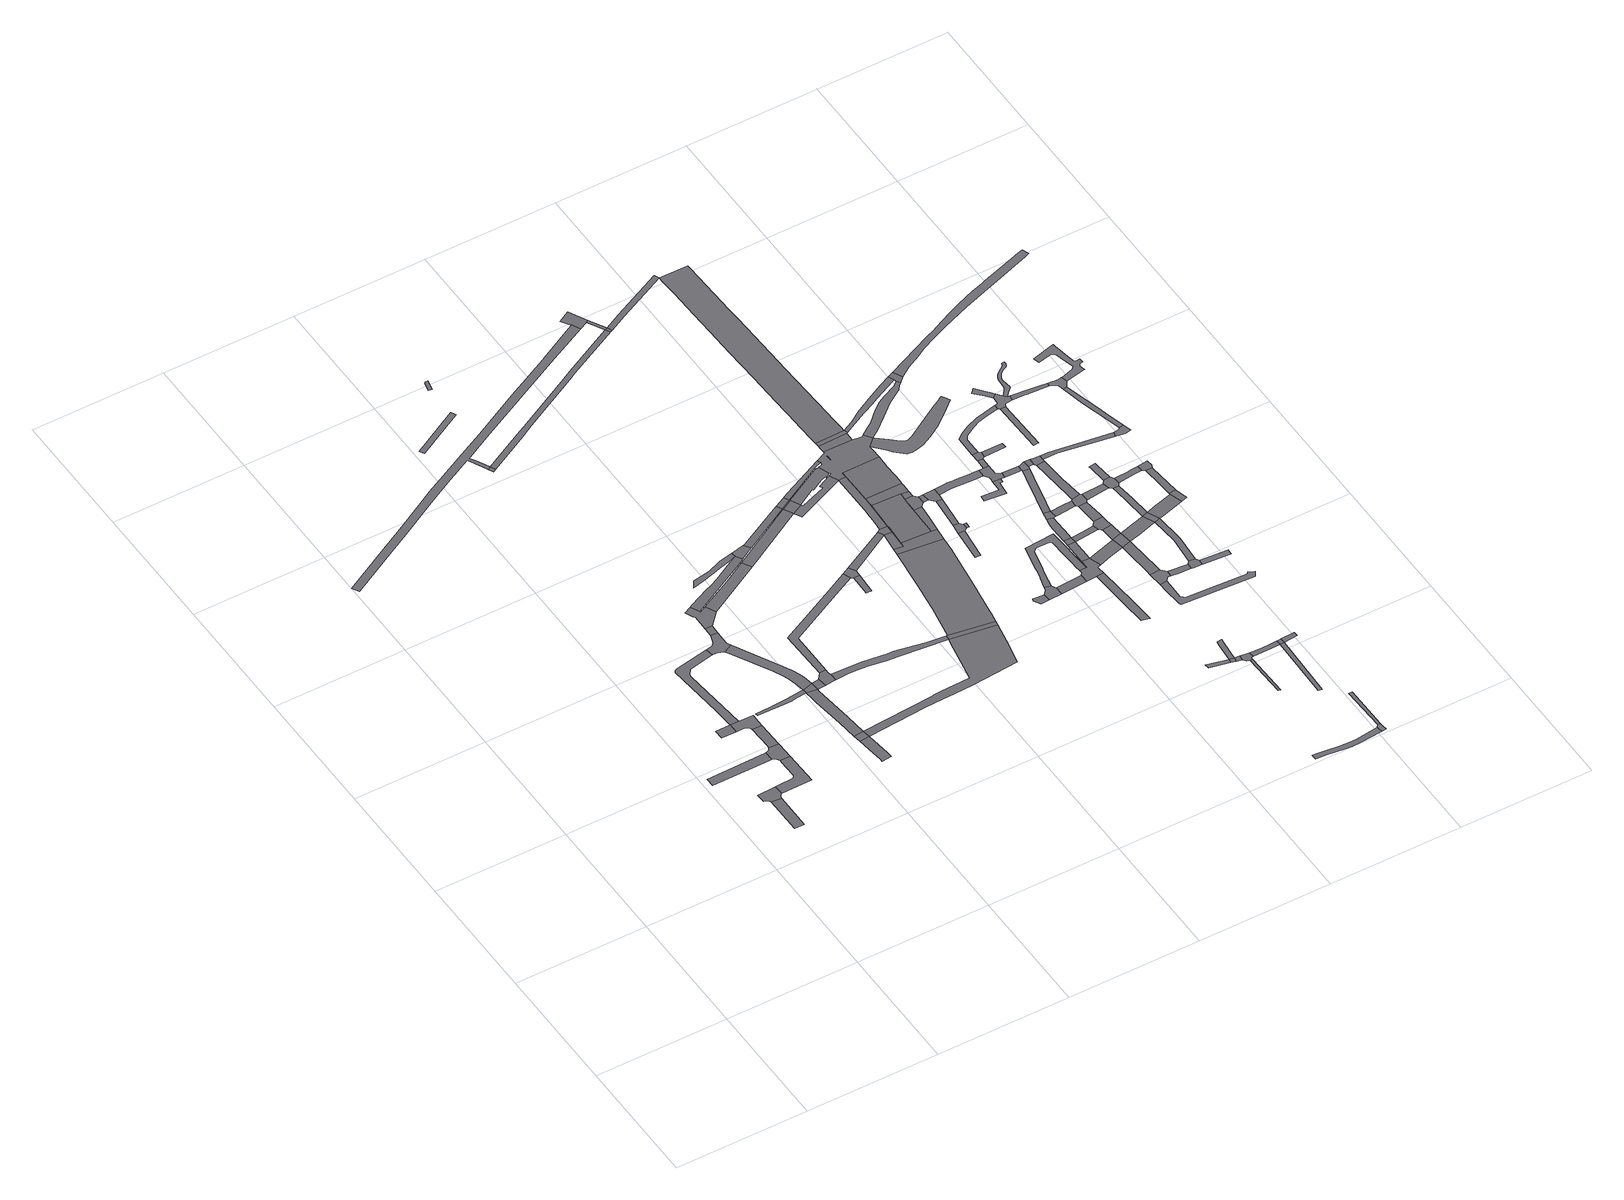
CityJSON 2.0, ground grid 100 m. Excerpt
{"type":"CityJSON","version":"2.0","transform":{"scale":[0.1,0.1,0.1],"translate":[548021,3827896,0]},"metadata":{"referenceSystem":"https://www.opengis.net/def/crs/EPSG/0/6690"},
"CityObjects":{
"road1":{"type":"Road","attributes":{"RoadStructureAttribute.sectionType":"1"},"geometry":[{"type":"MultiSurface","lod":"1","boundaries":[[[0,1,2,3]]]}]},
"road2":{"type":"Road","geometry":[{"type":"MultiSurface","lod":"1","boundaries":[[[4,5,6,7,8,0,3,9,10,11,12]]]}]},
"road3":{"type":"Road","attributes":{"RoadStructureAttribute.sectionType":"1"},"geometry":[{"type":"MultiSurface","lod":"1","boundaries":[[[13,14,15,16,17,18,19]]]}]},
"road4":{"type":"Road","geometry":[{"type":"MultiSurface","lod":"1","boundaries":[[[20,21,22,23,24,25,26,4,12,27,28,29]]]}]},
"road5":{"type":"Road","geometry":[{"type":"MultiSurface","lod":"1","boundaries":[[[30,31,32,33]]]}]},
"road6":{"type":"Road","geometry":[{"type":"MultiSurface","lod":"1","boundaries":[[[34,35,36,37,38,13,19,39,40,20,29]]]}]},
"road7":{"type":"Road","geometry":[{"type":"MultiSurface","lod":"1","boundaries":[[[33,32,41,42,43,44,45,46,47,48]]]}]},
"road8":{"type":"Road","attributes":{"RoadStructureAttribute.sectionType":"1"},"geometry":[{"type":"MultiSurface","lod":"1","boundaries":[[[46,45,49,36,35]]]}]},
"road9":{"type":"Road","attributes":{"RoadStructureAttribute.sectionType":"1"},"geometry":[{"type":"MultiSurface","lod":"1","boundaries":[[[50,51,52,53,54,33,48,55,56,57,58]]]}]},
"road10":{"type":"Road","attributes":{"RoadStructureAttribute.sectionType":"1"},"geometry":[{"type":"MultiSurface","lod":"1","boundaries":[[[59,60,61,62,63,64,65,66,67,68]]]}]},
"road11":{"type":"Road","geometry":[{"type":"MultiSurface","lod":"1","boundaries":[[[69,70,71,72,73,74,75]]]}]},
"road12":{"type":"Road","geometry":[{"type":"MultiSurface","lod":"1","boundaries":[[[76,77,75,74]]]}]},
"road13":{"type":"Road","geometry":[{"type":"MultiSurface","lod":"1","boundaries":[[[78,79,80,81,50,58,82,83,84,85,86]]]}]},
"road14":{"type":"Road","attributes":{"RoadStructureAttribute.sectionType":"1"},"geometry":[{"type":"MultiSurface","lod":"1","boundaries":[[[68,87,88,89,77,76,90,91,92,93]]]}]},
"road15":{"type":"Road","attributes":{"RoadStructureAttribute.sectionType":"1"},"geometry":[{"type":"MultiSurface","lod":"1","boundaries":[[[94,95,96,97,84,83,98,99,100,101,102,59,103]]]}]},
"road16":{"type":"Road","geometry":[{"type":"MultiSurface","lod":"1","boundaries":[[[104,78,86,105]]]}]},
"road17":{"type":"Road","geometry":[{"type":"MultiSurface","lod":"1","boundaries":[[[103,59,68,93]]]}]},
"road18":{"type":"Road","geometry":[{"type":"MultiSurface","lod":"1","boundaries":[[[106,107,108,109,104,105,110,111,112,113]]]}]},
"road19":{"type":"Road","geometry":[{"type":"MultiSurface","lod":"1","boundaries":[[[114,103,93,115,116]]]}]},
"road20":{"type":"Road","geometry":[{"type":"MultiSurface","lod":"1","boundaries":[[[117,118,119,120,121,122,123,124,125,126,127,128,129,130,131,132,133,134,135,136,137,138,139,140,141,142,143,144,145,146,147,148,149,150,151]]]}]},
"road21":{"type":"Road","geometry":[{"type":"MultiSurface","lod":"1","boundaries":[[[143,142,152,153]]]}]},
"road22":{"type":"Road","geometry":[{"type":"MultiSurface","lod":"1","boundaries":[[[154,114,116,155,156,157,158,159]]]}]},
"road23":{"type":"Road","attributes":{"RoadStructureAttribute.sectionType":"1"},"geometry":[{"type":"MultiSurface","lod":"1","boundaries":[[[160,161,162,163,164,165]]]}]},
"road24":{"type":"Road","attributes":{"RoadStructureAttribute.sectionType":"1"},"geometry":[{"type":"MultiSurface","lod":"1","boundaries":[[[166,167,168,169,170,171,106,113,172,173]]]}]},
"road25":{"type":"Road","attributes":{"RoadStructureAttribute.sectionType":"1"},"geometry":[{"type":"MultiSurface","lod":"1","boundaries":[[[174,175,111,110,176]]]}]},
"road26":{"type":"Road","attributes":{"RoadStructureAttribute.sectionType":"1"},"geometry":[{"type":"MultiSurface","lod":"1","boundaries":[[[177,178,179,180,181,182,183,184,185,186,187,166]]]}]},
"road27":{"type":"Road","geometry":[{"type":"MultiSurface","lod":"1","boundaries":[[[188,189,190,191,192,193,194]]]}]},
"road28":{"type":"Road","attributes":{"RoadStructureAttribute.sectionType":"1"},"geometry":[{"type":"MultiSurface","lod":"1","boundaries":[[[195,196,197,154,159,198,199,200]]]}]},
"road29":{"type":"Road","attributes":{"RoadStructureAttribute.sectionType":"1"},"geometry":[{"type":"MultiSurface","lod":"1","boundaries":[[[201,202,203,204,205,206,207,157,156,208,209,210,211,212,213,214]]]}]},
"road30":{"type":"Road","attributes":{"RoadStructureAttribute.sectionType":"1"},"geometry":[{"type":"MultiSurface","lod":"1","boundaries":[[[213,215,216,217,218,219,220,76,74,221,222,223,224,225,226,227,228]]]}]},
"road31":{"type":"Road","geometry":[{"type":"MultiSurface","lod":"1","boundaries":[[[229,177,166,173,230,231]]]}]},
"road32":{"type":"Road","attributes":{"RoadStructureAttribute.sectionType":"7"},"geometry":[{"type":"MultiSurface","lod":"1","boundaries":[[[232,174,176,233,234]]]}]},
"road33":{"type":"Road","attributes":{"RoadStructureAttribute.sectionType":"1"},"geometry":[{"type":"MultiSurface","lod":"1","boundaries":[[[235,236,237,238,239,143,153,240,241,242,243,244]]]}]},
"road34":{"type":"Road","attributes":{"RoadStructureAttribute.sectionType":"1"},"geometry":[{"type":"MultiSurface","lod":"1","boundaries":[[[245,246,247,248,229,231,249]]]}]},
"road35":{"type":"Road","attributes":{"RoadStructureAttribute.sectionType":"1"},"geometry":[{"type":"MultiSurface","lod":"1","boundaries":[[[250,251,252,253]]]}]},
"road36":{"type":"Road","geometry":[{"type":"MultiSurface","lod":"1","boundaries":[[[254,195,200,250,253,255]]]}]},
"road37":{"type":"Road","geometry":[{"type":"MultiSurface","lod":"1","boundaries":[[[214,213,228,256,257]]]}]},
"road38":{"type":"Road","geometry":[{"type":"MultiSurface","lod":"1","boundaries":[[[258,245,249,259]]]}]},
"road39":{"type":"Road","attributes":{"RoadStructureAttribute.sectionType":"1"},"geometry":[{"type":"MultiSurface","lod":"1","boundaries":[[[259,249,232,260]]]}]},
"road40":{"type":"Road","geometry":[{"type":"MultiSurface","lod":"1","boundaries":[[[260,232,234,261]]]}]},
"road41":{"type":"Road","attributes":{"RoadStructureAttribute.sectionType":"1"},"geometry":[{"type":"MultiSurface","lod":"1","boundaries":[[[262,254,255,263]]]}]},
"road42":{"type":"Road","attributes":{"RoadStructureAttribute.sectionType":"1"},"geometry":[{"type":"MultiSurface","lod":"1","boundaries":[[[264,265,266,267,268,257,256,269,270,271,272,273,274,275]]]}]},
"road43":{"type":"Road","attributes":{"RoadStructureAttribute.sectionType":"1"},"geometry":[{"type":"MultiSurface","lod":"1","boundaries":[[[276,277,278,279,261,234,280,281]]]}]},
"road44":{"type":"Road","attributes":{"RoadStructureAttribute.sectionType":"1"},"geometry":[{"type":"MultiSurface","lod":"1","boundaries":[[[282,263,283,284,285,286]]]}]},
"road45":{"type":"Road","attributes":{"RoadStructureAttribute.sectionType":"7"},"geometry":[{"type":"MultiSurface","lod":"1","boundaries":[[[287,288,260,261,289,290,291,292,293,294,295]]]}]},
"road46":{"type":"Road","attributes":{"RoadStructureAttribute.sectionType":"1"},"geometry":[{"type":"MultiSurface","lod":"1","boundaries":[[[296,297,298,299,258,259,300,301]]]}]},
"road47":{"type":"Road","geometry":[{"type":"MultiSurface","lod":"1","boundaries":[[[302,262,263,282,286,303]]]}]},
"road48":{"type":"Road","geometry":[{"type":"MultiSurface","lod":"1","boundaries":[[[304,305,285,284,264,275,306,307]]]}]},
"road49":{"type":"Road","attributes":{"RoadStructureAttribute.sectionType":"1"},"geometry":[{"type":"MultiSurface","lod":"1","boundaries":[[[281,308,309,310,311,312,313,314,315,316,302,303,317,318,319,320]]]}]},
"road50":{"type":"Road","geometry":[{"type":"MultiSurface","lod":"1","boundaries":[[[321,322,323,324,117,151,325,326,327]]]}]},
"road51":{"type":"Road","attributes":{"function":"3","RoadStructureAttribute.sectionType":"7"},"geometry":[{"type":"MultiSurface","lod":"1","boundaries":[[[328,329,330,331,332,333,304,307,334,335]]]}]},
"road52":{"type":"Road","attributes":{"RoadStructureAttribute.sectionType":"1"},"geometry":[{"type":"MultiSurface","lod":"1","boundaries":[[[336,327,326,337,235,338]]]}]},
"road53":{"type":"Road","geometry":[{"type":"MultiSurface","lod":"1","boundaries":[[[338,235,244,339]]]}]},
"road54":{"type":"Road","attributes":{"RoadStructureAttribute.sectionType":"1"},"geometry":[{"type":"MultiSurface","lod":"1","boundaries":[[[340,341,342,343,344]]]}]},
"road55":{"type":"Road","geometry":[{"type":"MultiSurface","lod":"1","boundaries":[[[345,346,328,335,347,348,349]]]}]},
"road56":{"type":"Road","attributes":{"RoadStructureAttribute.sectionType":"1"},"geometry":[{"type":"MultiSurface","lod":"1","boundaries":[[[350,307,306,351,352,353]]]}]},
"road57":{"type":"Road","attributes":{"RoadStructureAttribute.sectionType":"1"},"geometry":[{"type":"MultiSurface","lod":"1","boundaries":[[[354,355,356,357]]]}]},
"road58":{"type":"Road","geometry":[{"type":"MultiSurface","lod":"1","boundaries":[[[358,359,344,343,360,361,362]]]}]},
"road59":{"type":"Road","attributes":{"function":"3"},"geometry":[{"type":"MultiSurface","lod":"1","boundaries":[[[363,364,345,349,365,366,367,368,369,370,371]]]}]},
"road60":{"type":"Road","geometry":[{"type":"MultiSurface","lod":"1","boundaries":[[[372,373,350,353,374,375,376,377]]]}]},
"road61":{"type":"Road","attributes":{"RoadStructureAttribute.sectionType":"1"},"geometry":[{"type":"MultiSurface","lod":"1","boundaries":[[[335,372,377,347]]]}]},
"road62":{"type":"Road","attributes":{"RoadStructureAttribute.sectionType":"1"},"geometry":[{"type":"MultiSurface","lod":"1","boundaries":[[[378,354,357,379,380,381]]]}]},
"road63":{"type":"Road","geometry":[{"type":"MultiSurface","lod":"1","boundaries":[[[382,383,384,385,386,387,388,389,390,391,296,301,392,295,294,393,394,276,281,320,395,363,371,396],[397,398,399,400,401,402]]]}]},
"road64":{"type":"Road","attributes":{"RoadStructureAttribute.sectionType":"1"},"geometry":[{"type":"MultiSurface","lod":"1","boundaries":[[[403,376,375,404]]]}]},
"road65":{"type":"Road","geometry":[{"type":"MultiSurface","lod":"1","boundaries":[[[405,406,380,379]]]}]},
"road66":{"type":"Road","geometry":[{"type":"MultiSurface","lod":"1","boundaries":[[[407,408,409,410,411,389,388]]]}]},
"road67":{"type":"Road","attributes":{"RoadStructureAttribute.sectionType":"1"},"geometry":[{"type":"MultiSurface","lod":"1","boundaries":[[[412,378,381,413]]]}]},
"road68":{"type":"Road","geometry":[{"type":"MultiSurface","lod":"1","boundaries":[[[414,415,408,407,416]]]}]},
"road69":{"type":"Road","attributes":{"RoadStructureAttribute.sectionType":"1"},"geometry":[{"type":"MultiSurface","lod":"1","boundaries":[[[417,361,360,418]]]}]},
"road70":{"type":"Road","geometry":[{"type":"MultiSurface","lod":"1","boundaries":[[[419,403,404,420,412,413,421,422]]]}]},
"road71":{"type":"Road","attributes":{"RoadStructureAttribute.sectionType":"1"},"geometry":[{"type":"MultiSurface","lod":"1","boundaries":[[[423,424,338,339,425,426]]]}]},
"road72":{"type":"Road","attributes":{"RoadStructureAttribute.sectionType":"1"},"geometry":[{"type":"MultiSurface","lod":"1","boundaries":[[[427,428,429,430,431,432,433,434,435,358,362,436,437,438,439,440,441,442,443,444,445,446,447,448,449]]]}]},
"road73":{"type":"Road","attributes":{"RoadStructureAttribute.sectionType":"1"},"geometry":[{"type":"MultiSurface","lod":"1","boundaries":[[[450,451,452,453,454]]]}]},
"road74":{"type":"Road","attributes":{"RoadStructureAttribute.sectionType":"1"},"geometry":[{"type":"MultiSurface","lod":"1","boundaries":[[[455,456,457,458,459,460,461,462,463,464,465,466,467,468]]]}]},
"road75":{"type":"Road","attributes":{"RoadStructureAttribute.sectionType":"1"},"geometry":[{"type":"MultiSurface","lod":"1","boundaries":[[[469,470,471,472,473,474]]]}]},
"road76":{"type":"Road","geometry":[{"type":"MultiSurface","lod":"1","boundaries":[[[454,453,475,476]]]}]},
"road77":{"type":"Road","geometry":[{"type":"MultiSurface","lod":"1","boundaries":[[[477,478,479,480,481,449,448,482,417,418,474,473,483,484,485,486]]]}]},
"road78":{"type":"Road","attributes":{"function":"3","RoadStructureAttribute.sectionType":"7"},"geometry":[{"type":"MultiSurface","lod":"1","boundaries":[[[426,487,488,489,490,491,492,493,494,495,496,415,414,497,498,499,500,501,502,503,504,505,506,507,508,509,510,511,512,513,514]]]}]},
"road79":{"type":"Road","attributes":{"RoadStructureAttribute.sectionType":"1"},"geometry":[{"type":"MultiSurface","lod":"1","boundaries":[[[476,475,515,516]]]}]},
"road80":{"type":"Road","attributes":{"RoadStructureAttribute.sectionType":"1"},"geometry":[{"type":"MultiSurface","lod":"1","boundaries":[[[517,518,519,520,521,522,523,419,422,524,525,526,527]]]}]},
"road81":{"type":"Road","geometry":[{"type":"MultiSurface","lod":"1","boundaries":[[[528,529,530,531]]]}]},
"road82":{"type":"Road","geometry":[{"type":"MultiSurface","lod":"1","boundaries":[[[532,533,534,535,454,476]]]}]},
"road83":{"type":"Road","geometry":[{"type":"MultiSurface","lod":"1","boundaries":[[[536,537,477,486,538,539]]]}]},
"road84":{"type":"Road","geometry":[{"type":"MultiSurface","lod":"1","boundaries":[[[516,515,540,541,531,530,542,543,544]]]}]},
"road85":{"type":"Road","geometry":[{"type":"MultiSurface","lod":"1","boundaries":[[[545,546,536,539,547]]]}]},
"road86":{"type":"Road","geometry":[{"type":"MultiSurface","lod":"1","boundaries":[[[548,549,550,551,552,553,554,555]]]}]},
"road87":{"type":"Road","geometry":[{"type":"MultiSurface","lod":"1","boundaries":[[[556,557,558,545,547,559,560]]]}]},
"road88":{"type":"Road","geometry":[{"type":"MultiSurface","lod":"1","boundaries":[[[561,562,468,467,563,564]]]}]},
"road89":{"type":"Road","attributes":{"RoadStructureAttribute.sectionType":"1"},"geometry":[{"type":"MultiSurface","lod":"1","boundaries":[[[565,566,567,568,569,570,414,416,571,572,573,574,575,576,577]]]}]},
"road90":{"type":"Road","attributes":{"RoadStructureAttribute.sectionType":"1"},"geometry":[{"type":"MultiSurface","lod":"1","boundaries":[[[578,579,486,485,580,581]]]}]},
"road91":{"type":"Road","geometry":[{"type":"MultiSurface","lod":"1","boundaries":[[[582,556,560,583,584]]]}]},
"road92":{"type":"Road","attributes":{"RoadStructureAttribute.sectionType":"1"},"geometry":[{"type":"MultiSurface","lod":"1","boundaries":[[[585,586,587,588,589,590,591,385,384,592,593,594,595,596,597,598]]]}]},
"road93":{"type":"Road","attributes":{"RoadStructureAttribute.sectionType":"7"},"geometry":[{"type":"MultiSurface","lod":"1","boundaries":[[[599,600,601,602,603,604,605,606,607,608,609,610,611,612,613,614,615,616,617,618,619,620,621,622,623,624,625,626,384,383]]]}]},
"road94":{"type":"Road","attributes":{"RoadStructureAttribute.sectionType":"1"},"geometry":[{"type":"MultiSurface","lod":"1","boundaries":[[[627,628,544,543,629,630]]]}]},
"road95":{"type":"Road","geometry":[{"type":"MultiSurface","lod":"1","boundaries":[[[631,632,547,539,633,634]]]}]},
"road96":{"type":"Road","attributes":{"RoadStructureAttribute.sectionType":"1"},"geometry":[{"type":"MultiSurface","lod":"1","boundaries":[[[635,636,562,561]]]}]},
"road97":{"type":"Road","geometry":[{"type":"MultiSurface","lod":"1","boundaries":[[[637,638,639,527,526,640,641,548,555,642,643,644,645,646,647]]]}]},
"road98":{"type":"Road","attributes":{"RoadStructureAttribute.sectionType":"1"},"geometry":[{"type":"MultiSurface","lod":"1","boundaries":[[[648,649,650,629]]]}]},
"road99":{"type":"Road","geometry":[{"type":"MultiSurface","lod":"1","boundaries":[[[651,652,653,654,655,656,657]]]}]},
"road100":{"type":"Road","attributes":{"RoadStructureAttribute.sectionType":"1"},"geometry":[{"type":"MultiSurface","lod":"1","boundaries":[[[658,647,646,659]]]}]},
"road101":{"type":"Road","attributes":{"RoadStructureAttribute.sectionType":"1"},"geometry":[{"type":"MultiSurface","lod":"1","boundaries":[[[660,661,662,581,663,664,652,651]]]}]},
"road102":{"type":"Road","geometry":[{"type":"MultiSurface","lod":"1","boundaries":[[[665,658,659,666,667,668]]]}]},
"road103":{"type":"Road","attributes":{"RoadStructureAttribute.sectionType":"1"},"geometry":[{"type":"MultiSurface","lod":"1","boundaries":[[[669,670,671,584,583,672,673]]]}]},
"road104":{"type":"Road","attributes":{"RoadStructureAttribute.sectionType":"1"},"geometry":[{"type":"MultiSurface","lod":"1","boundaries":[[[674,675,676,677,582,584,678,679,680]]]}]},
"road105":{"type":"Road","geometry":[{"type":"MultiSurface","lod":"1","boundaries":[[[681,682,630,629,650]]]}]},
"road106":{"type":"Road","attributes":{"RoadStructureAttribute.sectionType":"1"},"geometry":[{"type":"MultiSurface","lod":"1","boundaries":[[[644,643,683,684,685]]]}]},
"road107":{"type":"Road","geometry":[{"type":"MultiSurface","lod":"1","boundaries":[[[686,578,581,662]]]}]},
"road108":{"type":"Road","attributes":{"RoadStructureAttribute.sectionType":"1"},"geometry":[{"type":"MultiSurface","lod":"1","boundaries":[[[687,688,578,686]]]}]},
"road109":{"type":"Road","geometry":[{"type":"MultiSurface","lod":"1","boundaries":[[[689,690,691,631,634,692,688,687]]]}]},
"road110":{"type":"Road","attributes":{"RoadStructureAttribute.sectionType":"1"},"geometry":[{"type":"MultiSurface","lod":"1","boundaries":[[[693,657,656,694,695,696]]]}]},
"road111":{"type":"Road","attributes":{"RoadStructureAttribute.sectionType":"1"},"geometry":[{"type":"MultiSurface","lod":"1","boundaries":[[[697,681,650,698]]]}]},
"road112":{"type":"Road","attributes":{"RoadStructureAttribute.sectionType":"1"},"geometry":[{"type":"MultiSurface","lod":"1","boundaries":[[[699,700,701,702,691,690]]]}]},
"road113":{"type":"Road","geometry":[{"type":"MultiSurface","lod":"1","boundaries":[[[703,704,667,666]]]}]},
"road114":{"type":"Road","geometry":[{"type":"MultiSurface","lod":"1","boundaries":[[[705,706,685,684,674,680,707]]]}]},
"road115":{"type":"Road","geometry":[{"type":"MultiSurface","lod":"1","boundaries":[[[708,709,669,673,701,700,710,711,712]]]}]},
"road116":{"type":"Road","attributes":{"RoadStructureAttribute.sectionType":"1"},"geometry":[{"type":"MultiSurface","lod":"1","boundaries":[[[713,714,715,716,717,718,654,653,719,720,721,722,723,724,725,726]]]}]},
"road117":{"type":"Road","attributes":{"RoadStructureAttribute.sectionType":"1"},"geometry":[{"type":"MultiSurface","lod":"1","boundaries":[[[705,707,727,728]]]}]},
"road118":{"type":"Road","attributes":{"RoadStructureAttribute.sectionType":"1"},"geometry":[{"type":"MultiSurface","lod":"1","boundaries":[[[729,730,731,732,733,734,735,736,709,708]]]}]},
"road119":{"type":"Road","geometry":[{"type":"MultiSurface","lod":"1","boundaries":[[[737,565,577,738,585,598,739]]]}]},
"road120":{"type":"Road","attributes":{"RoadStructureAttribute.sectionType":"1"},"geometry":[{"type":"MultiSurface","lod":"1","boundaries":[[[740,741,686,662,742,743,744]]]}]},
"road121":{"type":"Road","geometry":[{"type":"MultiSurface","lod":"1","boundaries":[[[745,696,695,746,747,748,749,750]]]}]},
"road122":{"type":"Road","attributes":{"RoadStructureAttribute.sectionType":"1"},"geometry":[{"type":"MultiSurface","lod":"1","boundaries":[[[751,752,753,754,755,756,665,668,757,758,759,760,761,762]]]}]},
"road123":{"type":"Road","geometry":[{"type":"MultiSurface","lod":"1","boundaries":[[[763,728,727,733,732,764,765]]]}]},
"road124":{"type":"Road","attributes":{"RoadStructureAttribute.sectionType":"1"},"geometry":[{"type":"MultiSurface","lod":"1","boundaries":[[[766,712,711,767]]]}]},
"road125":{"type":"Road","attributes":{"RoadStructureAttribute.sectionType":"1"},"geometry":[{"type":"MultiSurface","lod":"1","boundaries":[[[768,769,770,744,771,745,750]]]}]},
"road126":{"type":"Road","geometry":[{"type":"MultiSurface","lod":"1","boundaries":[[[772,740,744,770]]]}]},
"road127":{"type":"Road","attributes":{"RoadStructureAttribute.sectionType":"1"},"geometry":[{"type":"MultiSurface","lod":"1","boundaries":[[[749,748,773,774]]]}]},
"road128":{"type":"Road","attributes":{"RoadStructureAttribute.sectionType":"1"},"geometry":[{"type":"MultiSurface","lod":"1","boundaries":[[[775,776,777,778,779,740,772]]]}]},
"road129":{"type":"Road","attributes":{"RoadStructureAttribute.sectionType":"1"},"geometry":[{"type":"MultiSurface","lod":"1","boundaries":[[[780,781,782,783,784,785]]]}]},
"road130":{"type":"Road","geometry":[{"type":"MultiSurface","lod":"1","boundaries":[[[786,787,766,767,777,776,788,789]]]}]},
"road131":{"type":"Road","geometry":[{"type":"MultiSurface","lod":"1","boundaries":[[[790,791,792,793,787,786]]]}]},
"road132":{"type":"Road","geometry":[{"type":"MultiSurface","lod":"1","boundaries":[[[794,795,796,797,798,799,800]]]}]},
"road133":{"type":"Road","attributes":{"RoadStructureAttribute.sectionType":"1"},"geometry":[{"type":"MultiSurface","lod":"1","boundaries":[[[801,802,803,772,770,804,805]]]}]},
"road134":{"type":"Road","geometry":[{"type":"MultiSurface","lod":"1","boundaries":[[[806,800,799,807,808,809,751,762,785,784,810,811,812,813,814]]]}]},
"road135":{"type":"Road","attributes":{"RoadStructureAttribute.sectionType":"1"},"geometry":[{"type":"MultiSurface","lod":"1","boundaries":[[[815,816,817,765,764,818,819,820,821]]]}]},
"road136":{"type":"Road","attributes":{"RoadStructureAttribute.sectionType":"1"},"geometry":[{"type":"MultiSurface","lod":"1","boundaries":[[[822,823,824,825,789,788,826,827]]]}]},
"road137":{"type":"Road","geometry":[{"type":"MultiSurface","lod":"1","boundaries":[[[828,829,801,805,830]]]}]},
"road138":{"type":"Road","attributes":{"RoadStructureAttribute.sectionType":"1"},"geometry":[{"type":"MultiSurface","lod":"1","boundaries":[[[831,832,833,834,829,828]]]}]},
"road139":{"type":"Road","attributes":{"RoadStructureAttribute.sectionType":"1"},"geometry":[{"type":"MultiSurface","lod":"1","boundaries":[[[835,836,837,838,839,840,841,842,843,844,845,846,847,848,849,850,851,852,853,854,855,856,857,858,859,860,814,813]]]}]},
"road140":{"type":"Road","geometry":[{"type":"MultiSurface","lod":"1","boundaries":[[[861,822,827,833,832,862]]]}]},
"road141":{"type":"Road","attributes":{"RoadStructureAttribute.sectionType":"1"},"geometry":[{"type":"MultiSurface","lod":"1","boundaries":[[[863,864,865,866,812,811,867,868,869,870]]]}]},
"road142":{"type":"Road","geometry":[{"type":"MultiSurface","lod":"1","boundaries":[[[871,872,873,821,820,874,875]]]}]},
"road143":{"type":"Road","attributes":{"RoadStructureAttribute.sectionType":"1"},"geometry":[{"type":"MultiSurface","lod":"1","boundaries":[[[876,877,878,879,880,881,872,871]]]}]},
"road144":{"type":"Road","geometry":[{"type":"MultiSurface","lod":"1","boundaries":[[[882,883,884,870,869,885,886,879,878,887,888]]]}]},
"road145":{"type":"Road","attributes":{"RoadStructureAttribute.sectionType":"1"},"geometry":[{"type":"MultiSurface","lod":"1","boundaries":[[[889,890,891,892,893,894,895,896,897,898,899,900,737,739,901,902,903,904,905,906,907,908,909,910,911]]]}]},
"road146":{"type":"Road","attributes":{"RoadStructureAttribute.sectionType":"1"},"geometry":[{"type":"MultiSurface","lod":"1","boundaries":[[[912,913,914,915,916,917,918,919,920,921,922,923,924,925,926,927,928,929,930,931,932,933,934,935,936,937,938,939,888,887]]]}]}
},
"vertices":[
[1298,1552,0],[1301,1264,0],[1372,1265,0],[1374,1545,0],
[1392,1657,0],[1255,1651,0],[1258,1583,0],[1278,1578,0],[1291,1566,0],[1375,1560,0],[1380,1572,0],[1389,1580,0],[1396,1584,0],
[1504,1960,0],[1299,1955,0],[1051,1951,0],[1053,1881,0],[1299,1884,0],[1481,1885,0],[1506,1886,0],
[1547,1847,0],[1548,1829,0],[1550,1704,0],[1550,1688,0],[1543,1672,0],[1530,1663,0],[1433,1659,0],[1518,1586,0],[1627,1588,0],[1623,1845,0],
[1330,2297,0],[1333,2225,0],[1443,2224,0],[1443,2296,0],
[1621,1971,0],[1620,1986,0],[1546,1985,0],[1533,1967,0],[1522,1960,0],[1525,1879,0],[1537,1868,0],
[1494,2224,0],[1513,2222,0],[1526,2215,0],[1538,2200,0],[1542,2187,0],[1617,2188,0],[1615,2295,0],[1505,2296,0],
[1548,1999,0],
[1672,2968,0],[1415,2921,0],[1400,2913,0],[1394,2900,0],[1433,2459,0],[1459,2817,0],[1459,2828,0],[1491,2873,0],[1682,2911,0],
[2016,2324,0],[1993,2321,0],[1881,2309,0],[1756,2303,0],[1638,2300,0],[1641,2277,0],[1841,2274,0],[1896,2277,0],[1943,2283,0],[2020,2289,0],
[2100,1585,0],[2110,1521,0],[2110,1492,0],[2181,1500,0],[2180,1544,0],[2159,1735,0],[2084,1726,0],
[2150,1794,0],[2077,1785,0],
[1767,3067,0],[1754,3027,0],[1741,2995,0],[1719,2977,0],[1718,2909,0],[1765,2889,0],[1834,2926,0],[1817,2958,0],[1820,3066,0],
[2027,2221,0],[2031,2183,0],[2059,1942,0],[2132,1959,0],[2126,2013,0],[2100,2265,0],[2099,2277,0],
[2082,2423,0],[2070,2464,0],[2050,2516,0],[2018,2580,0],[1783,2864,0],[1942,2572,0],[1977,2496,0],[1993,2449,0],[2010,2380,0],[2095,2346,0],
[1769,3137,0],[1822,3136,0],
[1792,3360,0],[1734,3332,0],[1762,3275,0],[1771,3263,0],[1914,3236,0],[1875,3311,0],[1824,3284,0],[1824,3295,0],
[2154,2356,0],[2123,2279,0],[2163,2284,0],
[2499,5983,0],[2210,5831,0],[2170,5810,0],[1832,5637,0],[1456,5441,0],[1229,5324,0],[1058,5237,0],[1049,5233,0],[1027,5222,0],[1018,5217,0],[905,5159,0],[785,5091,0],[532,4953,0],[373,4867,0],[5,4666,0],[34,4613,0],[401,4815,0],[561,4900,0],[814,5039,0],[935,5106,0],[1081,5183,0],[1258,5272,0],[1267,5276,0],[1307,5194,0],[1318,5172,0],[1337,5133,0],[1360,5145,0],[1340,5184,0],[1307,5247,0],[1287,5286,0],[1296,5291,0],[1483,5388,0],[1860,5583,0],[2197,5756,0],[2530,5922,0],
[1356,5097,0],[1379,5110,0],
[2191,2403,0],[2216,2291,0],[2248,2293,0],[2244,2354,0],[2238,2372,0],[2238,2403,0],
[1310,5611,0],[1425,5672,0],[1415,5692,0],[1404,5711,0],[1041,5512,0],[1061,5475,0],
[2287,3606,0],[2201,3559,0],[2073,3488,0],[2012,3461,0],[1969,3445,0],[1812,3370,0],[2294,3546,0],[2315,3559,0],
[2291,3533,0],[2115,3436,0],[2329,3467,0],
[2282,3643,0],[2182,3622,0],[2169,3617,0],[2075,3581,0],[1938,3557,0],[1904,3502,0],[1993,3523,0],[2071,3541,0],[2160,3569,0],[2191,3577,0],[2228,3585,0],
[1411,6036,0],[1406,6031,0],[1401,6026,0],[1386,5961,0],[1413,5954,0],[1428,6019,0],[1430,6035,0],
[2801,3098,0],[2638,3016,0],[2182,2786,0],[2240,2748,0],[2658,2960,0],[2824,3044,0],
[2933,2275,0],[2802,2303,0],[2712,2317,0],[2647,2324,0],[2632,2326,0],[2544,2337,0],[2479,2345,0],[2350,2299,0],[2416,2297,0],[2485,2291,0],[2628,2267,0],[2711,2263,0],[3069,2224,0],[3072,2260,0],
[3062,2186,0],[3029,2009,0],[3000,1851,0],[2772,1841,0],[2715,1838,0],[2707,1837,0],[2609,1771,0],[2750,1776,0],[2835,1779,0],[2984,1784,0],[3340,1814,0],[3371,1967,0],[3373,1976,0],[3409,2170,0],
[2384,3664,0],[2383,3599,0],[2416,3618,0],
[2780,3810,0],[2330,3467,0],[2818,3744,0],
[2662,5830,0],[2264,5627,0],[2194,5589,0],[1774,5365,0],[1667,5308,0],[1686,5273,0],[1787,5327,0],[2220,5558,0],[2282,5591,0],[2681,5795,0],
[2755,3858,0],[2726,3842,0],[2454,3700,0],[2397,3670,0],[2776,3818,0],
[2840,3031,0],[2837,2872,0],[2878,2869,0],[2885,3029,0],
[2859,3130,0],[2887,3079,0],
[3415,2204,0],[3083,2259,0],
[2838,3902,0],[2858,3864,0],
[2862,3856,0],
[2898,3789,0],
[3192,3310,0],[3216,3265,0],
[3193,3067,0],[3160,2769,0],[3158,2757,0],[3139,2603,0],[3128,2517,0],[3428,2283,0],[3440,2355,0],[3467,2543,0],[3482,2648,0],[3508,2854,0],[3517,2918,0],[3528,3033,0],
[3196,3917,0],[3094,3866,0],[3104,3844,0],[2908,3770,0],[2850,3687,0],[3228,3852,0],
[3270,3262,0],[3213,3242,0],[3199,3120,0],[3266,3113,0],[3272,3262,0],
[3164,4016,0],[3161,4023,0],[3036,3868,0],[3042,3860,0],[3129,3909,0],[3170,3925,0],[3173,3917,0],[3209,3937,0],[3181,4021,0],
[3205,4077,0],[2954,3960,0],[2879,3924,0],[2852,3909,0],[3160,4030,0],[3215,4054,0],
[3220,3325,0],[3275,3324,0],
[3271,3146,0],[3270,3114,0],[3538,3130,0],[3494,3134,0],
[3228,3851,0],[3230,3710,0],[3229,3537,0],[3229,3529,0],[3228,3508,0],[3226,3463,0],[3226,3450,0],[3225,3422,0],[3225,3416,0],[3280,3444,0],[3284,3552,0],[3284,3565,0],[3282,3853,0],
[2540,6099,0],[2453,6053,0],[2494,5990,0],[2497,5987,0],[2585,5950,0],[2593,5955,0],[2611,5964,0],
[3289,3540,0],[3287,3497,0],[3285,3447,0],[3284,3413,0],[3278,3317,0],[3281,3317,0],[3501,3440,0],[3504,3531,0],
[2658,5880,0],[2640,5870,0],[2680,5839,0],
[2698,5804,0],
[3731,2258,0],[3722,2239,0],[3753,2189,0],[3817,2193,0],[3813,2250,0],
[3289,3612,0],[3289,3568,0],[3564,3526,0],[3564,3589,0],[3564,3610,0],
[3501,3359,0],[3539,3143,0],[3552,3249,0],[3559,3357,0],
[3636,3026,0],[3614,2780,0],[3654,2776,0],[3683,3022,0],
[3852,2308,0],[3846,2282,0],[3916,2198,0],[3913,2263,0],[3896,2297,0],
[3286,3896,0],[3290,3693,0],[3564,3628,0],[3564,3684,0],[3564,3700,0],[3564,3708,0],[3563,3790,0],[3563,3809,0],[3564,3895,0],
[3503,3477,0],[3502,3375,0],[3574,3373,0],[3588,3388,0],[3589,3448,0],[3563,3476,0],
[3644,3106,0],[3706,3039,0],[3706,3081,0],[3686,3103,0],
[3563,4007,0],[3564,4011,0],[3623,4069,0],[3585,4124,0],[3568,4112,0],[3565,4113,0],[3499,4123,0],[3282,4123,0],[3282,4121,0],[3282,4113,0],[3216,4033,0],[3217,3937,0],[3217,3927,0],[3282,3893,0],[3565,3981,0],[3282,4039,0],[3280,4083,0],[3282,4084,0],[3282,4076,0],[3282,4069,0],[3283,4039,0],
[3626,3450,0],[3629,3390,0],
[3728,3038,0],[3730,3079,0],
[3498,4192,0],[3280,4185,0],[3280,4171,0],[3281,4151,0],[3282,4135,0],
[3667,3352,0],[3710,3346,0],
[3498,4223,0],[3279,4217,0],[3511,4198,0],
[4113,2273,0],[4116,2209,0],
[3713,3454,0],[3643,3376,0],[3714,3379,0],[3716,3394,0],
[3195,6090,0],[2813,5907,0],[2831,5871,0],[3212,6054,0],
[4175,2388,0],[4171,2463,0],[4166,2568,0],[4159,2695,0],[3935,2679,0],[3894,2488,0],[3889,2465,0],[3875,2400,0],[3873,2395,0],[3920,2412,0],[3926,2444,0],[3929,2457,0],[3968,2625,0],[3999,2646,0],[4095,2644,0],[4111,2632,0],[4113,2607,0],[4117,2524,0],[4121,2455,0],[4124,2405,0],[4126,2362,0],[4129,2319,0],[4179,2322,0],
[4366,1147,0],[4372,1112,0],[4454,1093,0],[4520,1079,0],[4527,1111,0],
[4852,47,0],[4810,44,0],[4715,53,0],[4637,62,0],[4550,69,0],[4522,71,0],[4525,31,0],[4612,25,0],[4738,11,0],[4788,6,0],[4863,7,0],[4932,13,0],[5025,24,0],[5019,71,0],
[4215,1897,0],[4227,1717,0],[4288,1703,0],[4274,1892,0],[4250,2218,0],[4192,2213,0],
[4557,1071,0],[4564,1104,0],
[4184,2385,0],[4185,2322,0],[4185,2317,0],[4186,2301,0],[4179,2319,0],[4130,2295,0],[4246,2271,0],[4245,2283,0],[4270,2290,0],[4242,2380,0],
[3213,6012,0],[3219,5875,0],[3227,5649,0],[3234,5463,0],[3242,5225,0],[3253,4948,0],[3262,4685,0],[3270,4445,0],[3271,4408,0],[3278,4252,0],[3498,4230,0],[3497,4243,0],[3497,4246,0],[3495,4307,0],[3494,4325,0],[3493,4348,0],[3490,4419,0],[3472,4910,0],[3469,4985,0],[3462,5185,0],[3459,5270,0],[3451,5472,0],[3447,5565,0],[3440,5747,0],[3439,5754,0],[3433,5924,0],[3429,6023,0],[3428,6052,0],
[4597,1062,0],[4601,1100,0],
[4006,3453,0],[4000,3453,0],[3872,3457,0],[3870,3457,0],[3815,3459,0],[3804,3458,0],[3803,3458,0],[3815,3399,0],[3971,3393,0],[4050,3390,0],[4052,3451,0],
[4648,697,0],[4666,695,0],[4660,1030,0],[4640,1030,0],
[4578,1253,0],[4583,1290,0],[4546,1290,0],[4541,1253,0],
[4183,2557,0],[4184,2465,0],[4241,2473,0],[4240,2558,0],
[4602,1057,0],[4617,1040,0],[4660,1050,0],[4675,1053,0],[4672,1093,0],
[4183,2605,0],[4183,2584,0],[4240,2605,0],
[4076,3313,0],[4071,3228,0],[3941,3240,0],[3936,3191,0],[4099,3175,0],[4108,3280,0],[4129,3278,0],[4133,3309,0],
[4191,2832,0],[4182,2786,0],[4182,2738,0],[4239,2635,0],[4237,2823,0],
[5057,92,0],[5037,91,0],[5062,29,0],[5057,74,0],
[4003,4494,0],[3924,4458,0],[3790,4388,0],[3691,4336,0],[3682,4330,0],[3584,4267,0],[3556,4220,0],[3691,4289,0],[3701,4294,0],[3781,4335,0],[3838,4364,0],[4003,4443,0],[4023,4450,0],
[4459,2447,0],[4412,2433,0],[4369,2321,0],[4479,2355,0],
[4203,2892,0],[4258,2825,0],[4252,2883,0],
[4027,4432,0],[3990,4402,0],[3886,4353,0],[3835,4326,0],[3771,4276,0],[3683,4192,0],[3645,4165,0],[3682,4109,0],[3786,4195,0],[3883,4279,0],[3948,4324,0],[4000,4357,0],[4023,4387,0],[4047,4410,0],
[3575,4000,0],[3583,3991,0],[3638,3926,0],[3669,3889,0],[3720,3842,0],[3727,3835,0],[3738,3825,0],[3768,3821,0],[3773,3820,0],[3815,3826,0],[3870,3841,0],[3946,3881,0],[4046,3942,0],[4145,4022,0],[4168,4042,0],[4169,4043,0],[4235,4102,0],[4220,4131,0],[4204,4162,0],[4199,4159,0],[4159,4134,0],[4120,4111,0],[3851,3946,0],[3809,3933,0],[3784,3935,0],[3761,3950,0],[3704,3999,0],[3627,4065,0],
[4817,1089,0],[4747,1088,0],[4882,1052,0],[4881,1092,0],
[4417,2622,0],[4340,2615,0],[4341,2568,0],[4430,2577,0],
[5051,434,0],[5026,434,0],
[4090,3450,0],[4085,3450,0],[4079,3450,0],[4079,3360,0],[4078,3335,0],[4142,3309,0],[4165,3308,0],[4167,3351,0],[4130,3373,0],[4130,3449,0],[4091,3450,0],
[4872,562,0],[4900,557,0],[4915,1055,0],
[4575,2049,0],[4500,2044,0],[4507,1935,0],[4561,1939,0],[4586,1966,0],[4607,1965,0],[4610,2014,0],
[4092,3527,0],[4130,3527,0],
[4559,2256,0],[4554,2318,0],[4549,2373,0],[4484,2282,0],[4497,2080,0],
[4092,3594,0],[4150,3539,0],[4153,3584,0],[4136,3594,0],
[4422,2894,0],[4346,2889,0],[4260,2883,0],[4343,2834,0],[4417,2842,0],
[4295,3298,0],[4265,3165,0],[4234,3031,0],[4211,2932,0],[4288,3044,0],[4304,3119,0],[4342,3288,0],
[4913,1093,0],[4899,1092,0],
[4273,3303,0],[4291,3303,0],[4292,3348,0],
[4536,2471,0],
[4525,2568,0],[4452,2560,0],
[4521,2612,0],[4515,2662,0],[4444,2655,0],[4449,2563,0],
[4756,1999,0],[4653,1961,0],[4757,1953,0],[4760,1998,0],
[5019,1099,0],[5022,1065,0],
[4512,2696,0],[4497,2830,0],[4432,2825,0],[4440,2707,0],
[4315,3542,0],[4314,3584,0],
[4343,3363,0],[4307,3348,0],[4347,3314,0],
[4496,2918,0],[4432,2905,0],[4506,2842,0],[4510,2848,0],[4509,2910,0],
[5041,1718,0],[4838,1731,0],[4826,1732,0],[4588,1746,0],[4558,1771,0],[4560,1865,0],[4511,1869,0],[4521,1718,0],[4528,1706,0],[4832,1688,0],[4849,1687,0],[5076,1674,0],[5096,1712,0],[5055,1734,0],
[4385,3309,0],[4389,3360,0],
[4479,3069,0],[4477,3087,0],[4466,3238,0],[4461,3296,0],[4400,3292,0],[4408,3194,0],[4419,3065,0],[4427,2955,0],
[4051,4515,0],[4027,4438,0],[4083,4444,0],
[4740,2530,0],[4642,2502,0],[4655,2404,0],[4764,2436,0],[4781,2441,0],
[4780,2023,0],[4772,1952,0],[4819,1949,0],[4837,1947,0],[4840,1991,0],[4825,2014,0],
[4456,3906,0],[4367,3886,0],[4294,3870,0],[4205,3835,0],[4133,3794,0],[4093,3759,0],[4137,3728,0],[4155,3761,0],[4234,3807,0],[4289,3831,0],[4370,3851,0],[4456,3871,0],
[4435,3356,0],[4460,3317,0],[4461,3355,0],
[4678,2920,0],[4689,2867,0],
[4843,2229,0],[4841,2252,0],[4823,2454,0],[4798,2231,0],
[4785,2546,0],
[5049,1931,0],[5051,1973,0],
[4769,2709,0],[4754,2853,0],[4712,2850,0],[4716,2809,0],[4725,2700,0],
[4479,3460,0],[4516,3461,0],[4519,3461,0],[4519,3469,0],[4510,3859,0],[4470,3858,0],
[4749,2951,0],[4700,2946,0],[4769,2875,0],[4767,2925,0],
[4735,3086,0],[4733,3105,0],[4684,3100,0],[4686,3082,0],
[4491,4024,0],[4479,4039,0],[4419,4114,0],[4387,4081,0],[4449,4013,0],[4486,3972,0],[4515,3995,0],
[4999,2608,0],[4864,2569,0],[4809,2553,0],[4857,2463,0],[5027,2513,0],
[4523,3985,0],[4486,3969,0],[4485,3948,0],[4484,3912,0],[4521,3884,0],[4580,3889,0],[4584,3929,0],[4566,3931,0],[4549,3953,0],
[4984,3288,0],[4527,3354,0],[4473,3355,0],[4577,3318,0],[4808,3278,0],[4974,3252,0],[4986,3288,0],
[4954,2940,0],[4907,2935,0],[4871,2931,0],[4804,2928,0],[4900,2889,0],[4959,2895,0],
[5049,2623,0],[4998,2619,0],[5077,2528,0],
[5041,2715,0],[5027,2880,0],[4979,2878,0],[4991,2720,0],
[4601,3968,0],[4621,3986,0],[4628,3996,0],[4631,4009,0],[4628,4031,0],[4622,4089,0],[4630,4111,0],[4647,4136,0],[4677,4157,0],[4699,4167,0],[4711,4177,0],[4721,4200,0],[4721,4217,0],[4696,4212,0],[4691,4197,0],[4679,4184,0],[4661,4172,0],[4647,4159,0],[4624,4139,0],[4607,4116,0],[4600,4091,0],[4598,4058,0],[4595,4023,0],[4593,4008,0],[4583,3996,0],[4566,3973,0],
[5034,2948,0],[5039,2901,0],
[4809,3906,0],[4721,3915,0],[4700,3917,0],[4618,3926,0],[4685,3884,0],[4687,3884,0],[4853,3873,0],[4856,3901,0],
[5075,3315,0],[5040,3301,0],[5024,3293,0],[5048,3241,0],[5092,3252,0],
[5034,3472,0],[5018,3533,0],[4945,3805,0],[4916,3799,0],[4954,3622,0],[5014,3399,0],
[4937,3892,0],[4897,3896,0],[4893,3897,0],[4883,3861,0],[4906,3849,0],[4972,3852,0],[4960,3898,0],
[5362,5037,0],[5325,5027,0],[5231,4994,0],[5117,4958,0],[5008,4920,0],[4984,4912,0],[4889,4881,0],[4747,4827,0],[4650,4784,0],[4511,4720,0],[4481,4705,0],[4411,4676,0],[4163,4498,0],[4270,4555,0],[4342,4596,0],[4442,4639,0],[4556,4690,0],[4636,4722,0],[4776,4775,0],[4919,4824,0],[5105,4889,0],[5346,4971,0],[5381,4984,0],
[4981,3854,0],[5121,3880,0],[5129,3881,0],[5127,3891,0],[5119,3926,0],[5129,3944,0],[5156,3949,0],[5155,3965,0],[5153,3981,0],[5152,3981,0],[5123,3976,0],[5108,3986,0],[5107,3990,0],[5104,4010,0],[5103,4017,0],[5076,4171,0],[5074,4186,0],[5043,4178,0],[4899,4139,0],[4904,4115,0],[4910,4092,0],[5009,4115,0],[5042,4098,0],[5063,4009,0],[5070,3982,0],[5079,3946,0],[5061,3926,0],[4971,3901,0]
]}
